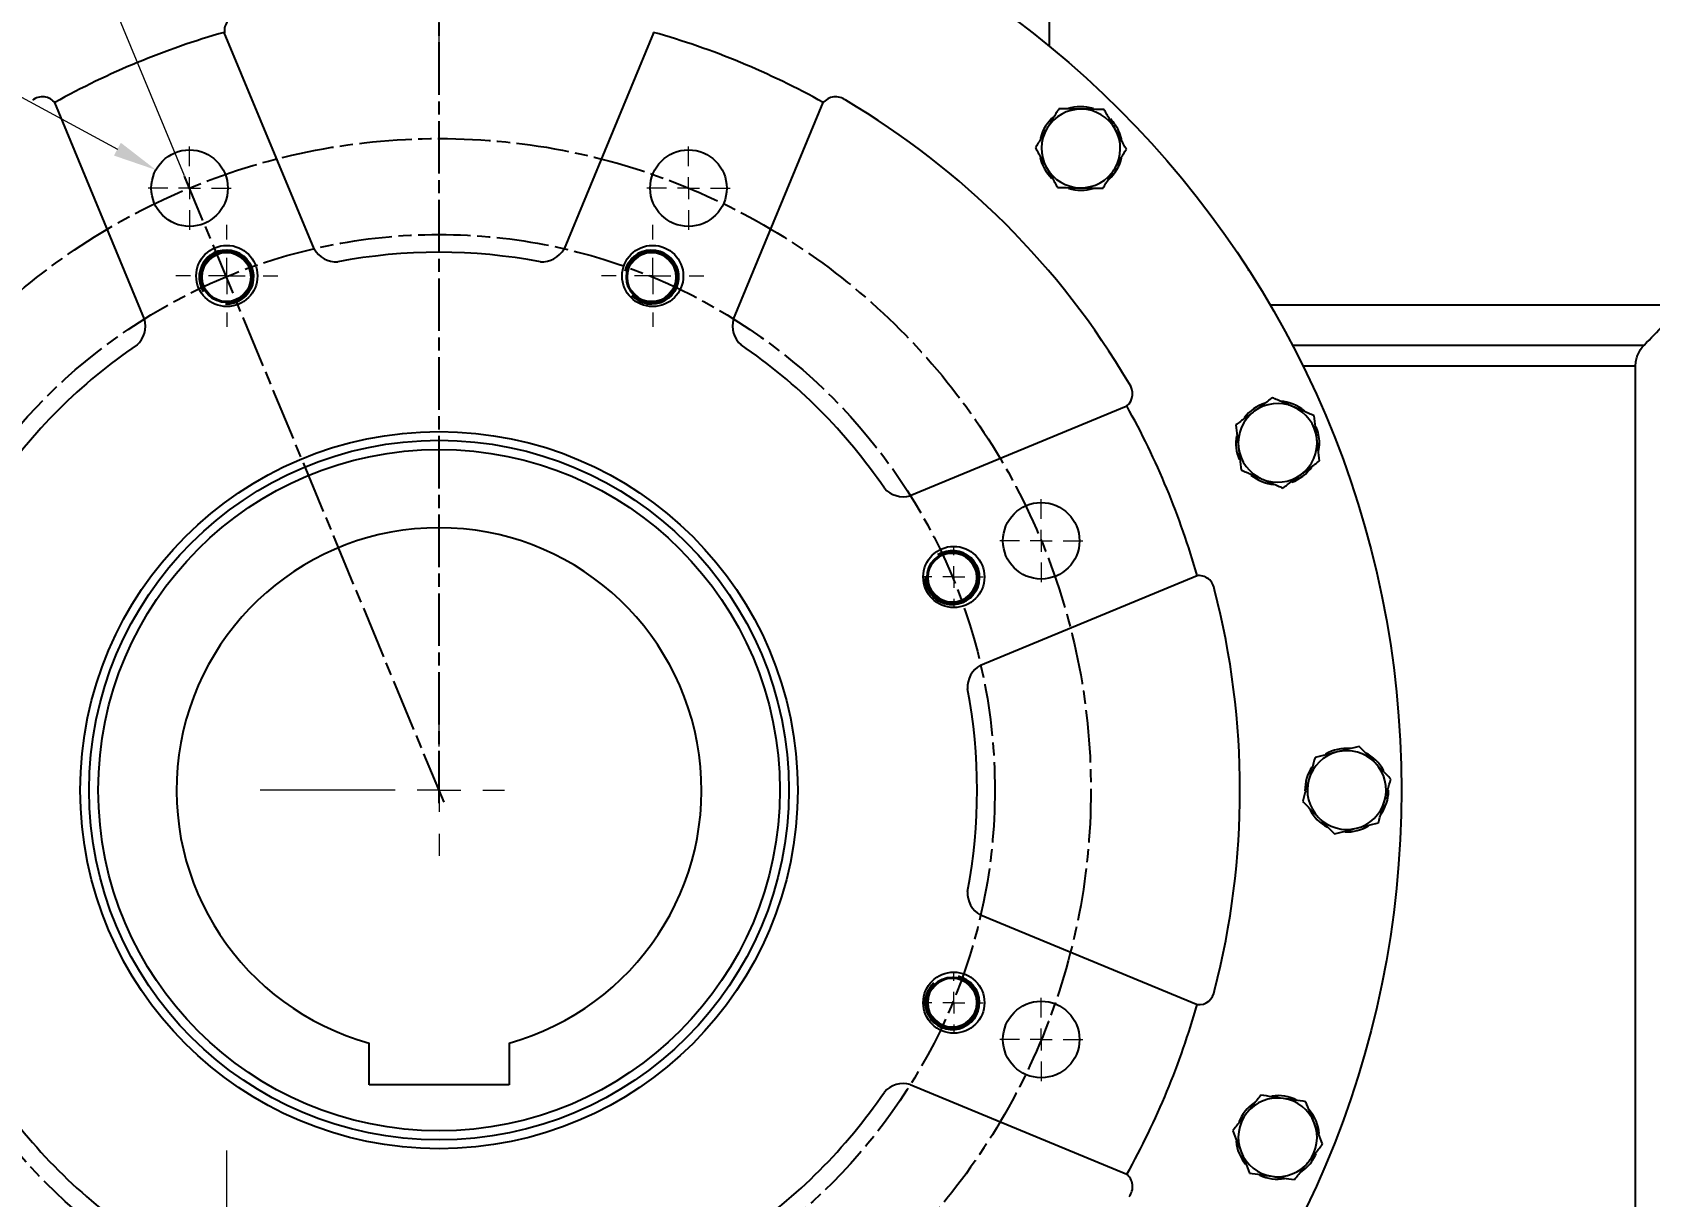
# Model space of a CAD drawing. Header units: millimetres. Extents: x 2016 to 4452, y 736 to 2459.
# Drawn here: x 3342.1 to 3711.8, y 1572 to 1838.3 of the extents above; entities that cross this region are included whole.
import ezdxf

# ---------------------------------------------------------------- set-up
doc = ezdxf.new("R2010")
doc.units = ezdxf.units.MM
doc.linetypes.add('AM_ISO08W050', pattern=[18, 12, -1.5, 3, -1.5])
for name, color, linetype, lineweight in [('10', 7, 'Continuous', 0), ('AM_5', 3, 'Continuous', 25), ('AM_7', 4, 'AM_ISO08W050', 25), ('FORMAT', 7, 'Continuous', 18), ('粗实线', 7, 'Continuous', 40)]:
    doc.layers.add(name, color=color, linetype=linetype, lineweight=lineweight)
doc.styles.add('SLDTEXTSTYLE1', font='txt.shx', dxfattribs={"width": 0.7, "bigfont": 'gbcbig.shx'})
doc.dimstyles.new('SLDDIMSTYLE12$2', dxfattribs={"dimtxt": 12, "dimasz": 10, "dimexe": 0, "dimexo": 0.0625, "dimgap": 0.875, "dimtad": 1, "dimdec": 1, "dimlfac": 1.8, "dimrnd": 1e-09, "dimzin": 12, "dimdsep": 46, "dimtxsty": 'SLDTEXTSTYLE1', "dimcen": 0.09, "dimdle": 8.16, "dimclrd": 3, "dimclre": 3, "dimadec": 0, "dimazin": 3, "dimtfac": 1, "dimtdec": 1, "dimtofl": 0, "dimtmove": 0, "dimatfit": 3, "dimfxl": 0, "dimfrac": 2, "dimtolj": 1, "dimlwd": 5, "dimlwe": 5, "dimarcsym": 0})
doc.dimstyles.new('SLDDIMSTYLE12$3', dxfattribs={"dimtxt": 12, "dimasz": 10, "dimexe": 0, "dimexo": 0.0625, "dimgap": 0.875, "dimtad": 1, "dimdec": 1, "dimlfac": 1.8, "dimrnd": 1e-09, "dimzin": 12, "dimdsep": 46, "dimtxsty": 'SLDTEXTSTYLE1', "dimcen": 0.09, "dimdle": 8.16, "dimclrd": 3, "dimclre": 3, "dimadec": 0, "dimazin": 3, "dimtfac": 1, "dimtdec": 1, "dimtofl": 0, "dimtmove": 0, "dimatfit": 3, "dimfxl": 0, "dimfrac": 2, "dimtolj": 1, "dimlwd": 5, "dimlwe": 5, "dimarcsym": 0})

# ---------------------------------------------------------------- blocks, each defined once
blk = doc.blocks.new('SW_CENTERMARKSYMBOL_1')
at = {"layer": '10', "color": 0}
for p, q in [((0, 1), (0, 1.9)), ((-1, 0), (-1.9, 0)), ((0, 0), (-0.5, 0)), ((0, 0), (0, 0.5)), ((0, 0), (0, -0.5)), ((0, 0), (0.5, 0)), ((1, 0), (1.9, 0)), ((0, -1), (0, -1.9))]:
    blk.add_line(p, q, dxfattribs=at)
blk = doc.blocks.new('SW_CENTERMARKSYMBOL_2')
at = {"layer": '10', "color": 0}
for p, q in [((0, 1), (0, 1.9)), ((-1, 0), (-1.9, 0)), ((0, 0), (-0.5, 0)), ((0, 0), (0, 0.5)), ((0, 0), (0, -0.5)), ((0, 0), (0.5, 0)), ((1, 0), (1.9, 0)), ((0, -1), (0, -1.9))]:
    blk.add_line(p, q, dxfattribs=at)
blk = doc.blocks.new('SW_CENTERMARKSYMBOL_3')
at = {"layer": '10', "color": 0}
for p, q in [((0, 1), (0, 1.9)), ((-1, 0), (-1.9, 0)), ((0, 0), (-0.5, 0)), ((0, 0), (0, 0.5)), ((0, 0), (0, -0.5)), ((0, 0), (0.5, 0)), ((1, 0), (1.9, 0)), ((0, -1), (0, -1.9))]:
    blk.add_line(p, q, dxfattribs=at)
blk = doc.blocks.new('SW_CENTERMARKSYMBOL_4')
at = {"layer": '10', "color": 0}
for p, q in [((0, 1), (0, 1.9)), ((-1, 0), (-1.9, 0)), ((0, 0), (-0.5, 0)), ((0, 0), (0, 0.5)), ((0, 0), (0, -0.5)), ((0, 0), (0.5, 0)), ((1, 0), (1.9, 0)), ((0, -1), (0, -1.9))]:
    blk.add_line(p, q, dxfattribs=at)
blk = doc.blocks.new('SW_CENTERMARKSYMBOL_9')
at = {"layer": 'FORMAT', "color": 0}
for p, q in [((0, 1.667), (0, 2.333)), ((0, 0), (0, 0.833)), ((-1.667, 0), (-2.333, 0)), ((0, 0), (-0.833, 0)), ((0, 0), (0, -0.833)), ((0, 0), (0.833, 0)), ((1.667, 0), (2.333, 0)), ((0, -1.667), (0, -2.333))]:
    blk.add_line(p, q, dxfattribs=at)
blk = doc.blocks.new('SW_CENTERMARKSYMBOL_10')
at = {"layer": 'FORMAT', "color": 0}
for p, q in [((0, 1.667), (0, 2.333)), ((0, 0), (0, 0.833)), ((-1.667, 0), (-2.333, 0)), ((0, 0), (-0.833, 0)), ((0, 0), (0, -0.833)), ((0, 0), (0.833, 0)), ((1.667, 0), (2.333, 0)), ((0, -1.667), (0, -2.333))]:
    blk.add_line(p, q, dxfattribs=at)
blk = doc.blocks.new('SW_CENTERMARKSYMBOL_11')
at = {"layer": '10', "color": 0}
for p, q in [((0, 1), (0, 1.35)), ((-1, 0), (-1.35, 0)), ((0, 0), (-0.5, 0)), ((0, 0), (0, 0.5)), ((0, 0), (0, -0.5)), ((0, 0), (0.5, 0)), ((1, 0), (1.35, 0)), ((0, -1), (0, -1.35))]:
    blk.add_line(p, q, dxfattribs=at)
blk = doc.blocks.new('SW_CENTERMARKSYMBOL_12')
at = {"layer": '10', "color": 0}
for p, q in [((0, 1), (0, 1.35)), ((-1, 0), (-1.35, 0)), ((0, 0), (-0.5, 0)), ((0, 0), (0, 0.5)), ((0, 0), (0, -0.5)), ((0, 0), (0.5, 0)), ((1, 0), (1.35, 0)), ((0, -1), (0, -1.35))]:
    blk.add_line(p, q, dxfattribs=at)
blk = doc.blocks.new('SW_CENTERMARKSYMBOL_14')
at = {"layer": 'FORMAT', "color": 0}
for p, q in [((0, 2), (0, 7)), ((0, 0), (0, 1)), ((-2, 0), (-7, 0)), ((0, 0), (-1, 0)), ((0, 0), (0, -1)), ((0, 0), (1, 0)), ((2, 0), (7, 0)), ((0, -2), (0, -7))]:
    blk.add_line(p, q, dxfattribs=at)
blk = doc.blocks.new('SW_CENTERMARKSYMBOL_16')
at = {"layer": 'FORMAT', "color": 0}
for p, q in [((0, 2), (0, 3)), ((0, 0), (0, 1)), ((-2, 0), (-8.181, 0)), ((0, 0), (-1, 0)), ((0, 0), (0, -1)), ((0, 0), (1, 0)), ((2, 0), (3, 0)), ((0, -2), (0, -3))]:
    blk.add_line(p, q, dxfattribs=at)
blk = doc.blocks.new('*D64')
at = {"layer": 'AM_5', "color": 3, "linetype": 'Continuous', "lineweight": 5, "transparency": 16777216}
blk.add_line((3281.62, 1918.21), (3315.87, 1861.69), dxfattribs=at)
at = {"layer": 'AM_5', "color": 3, "lineweight": 5, "transparency": 16777216}
for p, q in [((3434.98, 1664.99), (3435.16, 1664.99)), ((3435.07, 1664.9), (3435.07, 1665.08))]:
    blk.add_line(p, q, dxfattribs=at)
at = {"layer": 'AM_5', "color": 3, "transparency": 16777216}
blk.add_solid([(3317.29, 1862.56), (3314.44, 1860.83), (3321.05, 1853.14)], dxfattribs=at)
at = {"layer": 'Defpoints', "color": 0, "transparency": 16777216}
for p in [(3321.05, 1853.14), (3549.08, 1476.84)]:
    blk.add_point(p, dxfattribs=at)
at = {"layer": 'AM_5', "color": 0, "transparency": 16777216, "insert": (3295.57, 1908.45), "char_height": 12, "attachment_point": 5, "rotation": 301.215, "style": 'SLDTEXTSTYLE1'}
blk.add_mtext('\\A1;∅440', dxfattribs=at)
blk = doc.blocks.new('*D65')
at = {"layer": 'AM_5', "color": 3, "linetype": 'Continuous', "lineweight": 5, "transparency": 16777216}
blk.add_line((3192.74, 1836.18), (3305.2, 1756.73), dxfattribs=at)
at = {"layer": 'AM_5', "color": 3, "lineweight": 5, "transparency": 16777216}
for p, q in [((3434.98, 1664.99), (3435.16, 1664.99)), ((3435.07, 1664.9), (3435.07, 1665.08))]:
    blk.add_line(p, q, dxfattribs=at)
at = {"layer": 'AM_5', "color": 3, "transparency": 16777216}
blk.add_solid([(3306.16, 1758.09), (3304.24, 1755.37), (3313.37, 1750.96)], dxfattribs=at)
at = {"layer": 'Defpoints', "color": 0, "transparency": 16777216}
for p in [(3313.37, 1750.96), (3556.76, 1579.02)]:
    blk.add_point(p, dxfattribs=at)
at = {"layer": 'AM_5', "color": 0, "transparency": 16777216, "insert": (3210, 1832.41), "char_height": 12, "attachment_point": 5, "rotation": 324.761, "style": 'SLDTEXTSTYLE1'}
blk.add_mtext('\\A1;∅298', dxfattribs=at)
blk = doc.blocks.new('*D66')
at = {"layer": 'AM_5', "color": 3, "linetype": 'Continuous', "lineweight": 5, "transparency": 16777216}
blk.add_line((3233.86, 1880.52), (3361.55, 1811.56), dxfattribs=at)
at = {"layer": 'AM_5', "color": 3, "lineweight": 5, "transparency": 16777216}
for p, q in [((3377.96, 1802.65), (3378.14, 1802.65)), ((3378.05, 1802.56), (3378.05, 1802.74))]:
    blk.add_line(p, q, dxfattribs=at)
at = {"layer": 'AM_5', "color": 3, "transparency": 16777216}
blk.add_solid([(3362.34, 1813.02), (3360.76, 1810.09), (3370.35, 1806.81)], dxfattribs=at)
at = {"layer": 'Defpoints', "color": 0, "transparency": 16777216}
for p in [(3370.35, 1806.81), (3385.75, 1798.49)]:
    blk.add_point(p, dxfattribs=at)
at = {"layer": 'AM_5', "color": 0, "transparency": 16777216, "insert": (3254.53, 1877.17), "char_height": 12, "attachment_point": 5, "rotation": 331.6261, "style": 'SLDTEXTSTYLE1'}
blk.add_mtext('\\A1;8-M20', dxfattribs=at)
blk = doc.blocks.new('*D83')
at = {"layer": 'AM_5', "color": 3, "linetype": 'Continuous', "lineweight": 5, "transparency": 16777216}
blk.add_line((3435.07, 1828.54), (3435.07, 1917.51), dxfattribs=at)
at = {"layer": 'AM_5', "color": 3, "lineweight": 5, "transparency": 16777216}
blk.add_line((3376.87, 1805.48), (3338.43, 1898.29), dxfattribs=at)
at = {"layer": 'AM_5', "color": 3, "linetype": 'Continuous', "lineweight": 5, "transparency": 16777216}
blk.add_arc((3435.07, 1664.99), 252.52, 92.2691, 110.2309, dxfattribs=at)
at = {"layer": 'AM_5', "color": 3, "transparency": 16777216}
for points in [[(3425.04, 1918.98), (3425.1, 1915.65), (3435.07, 1917.51)], [(3348.35, 1900.38), (3347.14, 1903.49), (3338.43, 1898.29)]]:
    blk.add_solid(points, dxfattribs=at)
at = {"layer": 'Defpoints', "color": 0, "transparency": 16777216}
for p in [(3402.11, 1915.35), (3435.07, 1828.48), (3376.9, 1805.42), (3435.07, 1661.99), (3436.21, 1662.22)]:
    blk.add_point(p, dxfattribs=at)
at = {"layer": 'AM_5', "color": 0, "transparency": 16777216, "insert": (3384.46, 1919.4), "char_height": 12, "attachment_point": 5, "rotation": 11.25, "style": 'SLDTEXTSTYLE1'}
blk.add_mtext('\\A1;22.5%%D', dxfattribs=at)
blk = doc.blocks.new('*D67')
at = {"layer": 'AM_5', "color": 3, "linetype": 'Continuous', "lineweight": 5, "transparency": 16777216}
blk.add_line((3172.34, 1802.43), (3313.63, 1728.52), dxfattribs=at)
at = {"layer": 'AM_5', "color": 3, "lineweight": 5, "transparency": 16777216}
for p, q in [((3434.98, 1664.99), (3435.16, 1664.99)), ((3435.07, 1664.9), (3435.07, 1665.08))]:
    blk.add_line(p, q, dxfattribs=at)
at = {"layer": 'AM_5', "color": 3, "transparency": 16777216}
blk.add_solid([(3314.4, 1729.99), (3312.85, 1727.04), (3322.49, 1723.88)], dxfattribs=at)
at = {"layer": 'Defpoints', "color": 0, "transparency": 16777216}
for p in [(3322.49, 1723.88), (3547.65, 1606.1)]:
    blk.add_point(p, dxfattribs=at)
at = {"layer": 'AM_5', "color": 0, "transparency": 16777216, "insert": (3189.95, 1800.97), "char_height": 12, "attachment_point": 5, "rotation": 332.3852, "style": 'SLDTEXTSTYLE1'}
blk.add_mtext('\\A1;%%C254', dxfattribs=at)
blk = doc.blocks.new('*U58')
at = {"layer": '粗实线', "linetype": 'ByBlock'}
blk.add_circle((-0.07, 0), 5.7, dxfattribs=at)
at = {"layer": '粗实线', "color": 3, "linetype": 'ByBlock'}
blk.add_arc((-0.07, 0), 6.09, 222.8944, 167.5618, dxfattribs=at)
blk = doc.blocks.new('*U60')
at = {"layer": '粗实线', "color": 0, "linetype": 'ByBlock', "lineweight": -2, "transparency": 16777216}
for p, rotation in [((18900.81, 8919.97), 45), ((19066.74, 8851.14), 315), ((18832.03, 8851.26), 90.00000000000001), ((18831.98, 8754.04), 135), ((19066.69, 8753.92), 270), ((18997.91, 8685.21), 225), ((18900.69, 8685.26), 180)]:
    blk.add_blockref('*U58', p, dxfattribs=dict(at, rotation=rotation))
blk.add_blockref('*U58', (18998.03, 8919.92), dxfattribs=at)

msp = doc.modelspace()

# ---------------------------------------------------------------- linework, layer by layer
at = {"color": 7, "linetype": 'Continuous', "lineweight": 25}
for p, q in [((3574.567, 1849.989), (3574.567, 1835.106)), ((3406.49, 1788.732), (3385.973, 1838.263)), ((3484.102, 1838.123), (3463.644, 1788.732)), ((3367.774, 1772.696), (3347.258, 1822.226)), ((3502.359, 1772.696), (3522.875, 1822.226)), ((3589.311, 1816.708), (3589.688, 1817.085)), ((3620.076, 1783.989), (3619.897, 1783.989)), ((3625.011, 1775.989), (3719.453, 1775.989)), ((3630.119, 1766.746), (3710.542, 1766.746)), ((3708.587, 1761.972), (3632.536, 1761.972)), ((3708.587, 1568.006), (3708.587, 1761.972)), ((3592.164, 1752.74), (3542.773, 1732.282)), ((3635.63, 1746.132), (3636.122, 1746.336)), ((3558.81, 1693.566), (3608.34, 1714.082)), ((3651.415, 1663.203), (3651.948, 1663.203)), ((3608.2, 1615.954), (3558.81, 1636.412)), ((3419.067, 1597.589), (3419.067, 1607.162)), ((3451.067, 1607.162), (3451.067, 1597.589)), ((3451.067, 1597.589), (3419.067, 1597.589)), ((3542.773, 1597.697), (3592.304, 1577.18)), ((3634.263, 1580.546), (3634.755, 1580.342))]:
    msp.add_line(p, q, dxfattribs=at)
for centre, radius in [((3435.067, 1664.989), 220), ((3378.047, 1802.647), 8.75), ((3492.086, 1802.647), 8.75), ((3386.565, 1782.562), 7), ((3483.908, 1782.562), 7), ((3435.067, 1664.989), 82), ((3435.067, 1664.989), 80), ((3435.067, 1664.989), 77.899), ((3572.725, 1722.009), 8.75), ((3552.74, 1713.731), 7), ((3552.74, 1616.388), 7), ((3572.725, 1607.969), 8.75)]:
    msp.add_circle(centre, radius, dxfattribs=at)
for centre, radius, start, end in [((3389.657, 1838.623), 3.66, 96.16978, 187.85311), ((3435.067, 1664.989), 180.094, 105.8189, 119.1811), ((3480.476, 1838.623), 3.66, 352.1469, 354.5302), ((3435.067, 1664.989), 180.094, 60.8189, 74.1944), ((3344.398, 1819.877), 3.66, 37.1469, 128.83022), ((3525.735, 1819.877), 3.66, 51.16978, 142.85309), ((3435.067, 1664.989), 183.094, 30.51289, 59.48711), ((3581.791, 1811.714), 9.55, 129.93683, 165.51721), ((3581.791, 1811.714), 9, 89.15979, 149.15979), ((3581.791, 1811.714), 9.55, 72.66492, 108.66529), ((3581.791, 1811.714), 9, 29.15979, 89.15979), ((3581.791, 1811.714), 9, 149.15979, 209.15979), ((3581.791, 1811.714), 9.55, 34.22088, 45.02267), ((3581.791, 1811.714), 9, 329.15979, 29.15979), ((3581.791, 1811.714), 9.55, 10.4811, 34.22088), ((3581.791, 1811.714), 9.55, 192.62483, 225.8491), ((3581.791, 1811.714), 9.55, 312.15425, 347.14171), ((3581.791, 1811.714), 9, 209.15979, 269.15979), ((3581.791, 1811.714), 9, 269.15979, 329.15979), ((3581.791, 1811.714), 9.55, 252.8213, 287.31506), ((3411.658, 1791.78), 6, 210.52981, 272.334), ((3435.067, 1664.989), 122.997, 79.14444, 100.85556), ((3458.475, 1791.78), 6, 267.66602, 329.47019), ((3361.964, 1771.197), 6, 312.66602, 14.47019), ((3508.169, 1771.197), 6, 165.52979, 227.334), ((3435.067, 1664.989), 122.997, 124.14444, 145.85556), ((3435.067, 1664.989), 122.997, 34.14444, 55.85556), ((3589.954, 1755.657), 3.66, 309.5302, 38.83022), ((3589.954, 1755.657), 3.66, 307.1469, 309.5302), ((3435.067, 1664.989), 180.094, 15.8189, 29.1944), ((3626.772, 1744.396), 9.55, 107.43683, 143.01721), ((3626.772, 1744.396), 9, 66.65979, 126.65979), ((3626.772, 1744.396), 9.55, 50.16492, 86.16529), ((3626.772, 1744.396), 9, 6.65979, 66.65979), ((3626.772, 1744.396), 9, 126.65979, 186.65979), ((3626.772, 1744.396), 9.55, 170.12483, 203.3491), ((3626.772, 1744.396), 9, 306.65979, 6.65979), ((3626.772, 1744.396), 9.55, 11.72088, 22.52267), ((3626.772, 1744.396), 9.55, 347.9811, 11.72088), ((3626.772, 1744.396), 9, 186.65979, 246.65979), ((3626.772, 1744.396), 9.55, 289.65425, 324.64171), ((3541.274, 1738.091), 6, 222.66602, 284.47019), ((3626.772, 1744.396), 9.55, 230.3213, 264.81506), ((3626.772, 1744.396), 9, 246.65979, 306.65979), ((3435.067, 1664.989), 60, 285.46601, 254.53399), ((3608.701, 1710.399), 3.66, 6.16978, 97.85307), ((3435.067, 1664.989), 183.094, 345.51289, 14.48711), ((3561.858, 1688.398), 6, 120.52978, 182.334), ((3435.067, 1664.989), 122.997, 349.14444, 10.85556), ((3642.567, 1664.989), 9, 104.15979, 164.15979), ((3642.567, 1664.989), 9.55, 84.93683, 120.51721), ((3642.567, 1664.989), 9, 44.15979, 104.15979), ((3642.567, 1664.989), 9.55, 27.66492, 63.66529), ((3642.567, 1664.989), 9, 344.15979, 44.15979), ((3642.567, 1664.989), 9.55, 146.71169, 180.8491), ((3642.567, 1664.989), 9, 164.15979, 224.15979), ((3642.567, 1664.989), 9.55, 349.22088, 0.02267), ((3642.567, 1664.989), 9.55, 207.8213, 242.31506), ((3642.567, 1664.989), 9, 284.15979, 344.15979), ((3642.567, 1664.989), 9.55, 325.4811, 349.22088), ((3642.567, 1664.989), 9, 224.15979, 284.15979), ((3642.567, 1664.989), 9.55, 267.15425, 302.14171), ((3561.858, 1641.58), 6, 177.66602, 239.47019), ((3435.067, 1664.989), 180.094, 330.8189, 344.1944), ((3608.701, 1619.579), 3.66, 262.1469, 264.5302), ((3608.701, 1619.579), 3.66, 264.5302, 353.83022), ((3541.274, 1591.887), 6, 75.52977, 137.334), ((3435.067, 1664.989), 122.997, 214.14444, 235.85556), ((3435.067, 1664.989), 122.997, 304.14444, 325.85556), ((3626.772, 1585.582), 9.55, 124.21169, 158.3491), ((3626.772, 1585.582), 9, 81.65979, 141.65979), ((3626.772, 1585.582), 9.55, 62.43683, 98.01721), ((3626.772, 1585.582), 9, 21.65979, 81.65979), ((3626.772, 1585.582), 9, 141.65979, 201.65979), ((3626.772, 1585.582), 9.55, 5.16492, 41.16529), ((3626.772, 1585.582), 9, 321.65979, 21.65979), ((3626.772, 1585.582), 9.55, 185.3213, 219.81506), ((3626.772, 1585.582), 9, 201.65979, 261.65979), ((3626.772, 1585.582), 9, 261.65979, 321.65979), ((3626.772, 1585.582), 9.55, 302.9811, 326.72088), ((3626.772, 1585.582), 9.55, 326.72088, 337.52267), ((3589.954, 1574.321), 3.66, 321.16978, 52.85307), ((3626.772, 1585.582), 9.55, 244.65425, 279.64171)]:
    msp.add_arc(centre, radius, start, end, dxfattribs=at)
for points, knots in [([(3576.728, 1820.789), (3576.287, 1820.052), (3575.845, 1819.312), (3574.958, 1817.825), (3574.512, 1817.078), (3574.064, 1816.328)], [0, 0, 0, 0, 0.5, 0.5, 1, 1, 1, 1]), ([(3581.923, 1820.713), (3581.049, 1820.726), (3580.179, 1820.738), (3578.448, 1820.764), (3577.587, 1820.776), (3576.728, 1820.789)], [0, 0, 0, 0, 0.5, 0.5, 1, 1, 1, 1]), ([(3587.119, 1820.637), (3586.26, 1820.649), (3585.398, 1820.662), (3583.667, 1820.687), (3582.797, 1820.7), (3581.923, 1820.713)], [0, 0, 0, 0, 0.5, 0.5, 1, 1, 1, 1]), ([(3589.651, 1816.099), (3589.225, 1816.863), (3588.801, 1817.622), (3587.957, 1819.134), (3587.537, 1819.887), (3587.119, 1820.637)], [0, 0, 0, 0, 0.5, 0.5, 1, 1, 1, 1]), ([(3574.064, 1816.328), (3573.616, 1815.577), (3573.17, 1814.83), (3572.282, 1813.344), (3571.84, 1812.604), (3571.4, 1811.866)], [0, 0, 0, 0, 0.5, 0.5, 1, 1, 1, 1]), ([(3592.182, 1811.561), (3591.764, 1812.312), (3591.344, 1813.064), (3590.5, 1814.576), (3590.077, 1815.336), (3589.651, 1816.099)], [0, 0, 0, 0, 0.5, 0.5, 1, 1, 1, 1]), ([(3571.4, 1811.866), (3571.819, 1811.116), (3572.238, 1810.364), (3573.082, 1808.852), (3573.506, 1808.092), (3573.932, 1807.329)], [0, 0, 0, 0, 0.5, 0.5, 1, 1, 1, 1]), ([(3589.519, 1807.1), (3589.967, 1807.851), (3590.413, 1808.597), (3591.3, 1810.084), (3591.742, 1810.824), (3592.182, 1811.561)], [0, 0, 0, 0, 0.5, 0.5, 1, 1, 1, 1]), ([(3573.932, 1807.329), (3574.358, 1806.565), (3574.782, 1805.806), (3575.625, 1804.294), (3576.045, 1803.541), (3576.464, 1802.791)], [0, 0, 0, 0, 0.5, 0.5, 1, 1, 1, 1]), ([(3586.855, 1802.639), (3587.295, 1803.376), (3587.737, 1804.116), (3588.625, 1805.603), (3589.07, 1806.349), (3589.519, 1807.1)], [0, 0, 0, 0, 0.5, 0.5, 1, 1, 1, 1]), ([(3576.464, 1802.791), (3577.323, 1802.778), (3578.184, 1802.766), (3579.916, 1802.74), (3580.785, 1802.728), (3581.659, 1802.715)], [0, 0, 0, 0, 0.5, 0.5, 1, 1, 1, 1]), ([(3581.659, 1802.715), (3582.533, 1802.702), (3583.403, 1802.689), (3585.134, 1802.664), (3585.996, 1802.651), (3586.855, 1802.639)], [0, 0, 0, 0, 0.5, 0.5, 1, 1, 1, 1]), ([(3708.587, 1761.972), (3708.587, 1762.416), (3708.631, 1762.853), (3708.759, 1763.498), (3708.812, 1763.711), (3708.94, 1764.134), (3709.014, 1764.344), (3709.266, 1764.956), (3709.472, 1765.343), (3709.954, 1766.078), (3710.233, 1766.427), (3710.542, 1766.746)], [0, 0, 0, 0, 0.25, 0.25, 0.375, 0.375, 0.5, 0.5, 0.75, 0.75, 1, 1, 1, 1]), ([(3625.566, 1754.718), (3624.877, 1754.205), (3624.186, 1753.691), (3622.797, 1752.657), (3622.099, 1752.138), (3621.398, 1751.616)], [0, 0, 0, 0, 0.5, 0.5, 1, 1, 1, 1]), ([(3630.337, 1752.66), (3629.535, 1753.006), (3628.736, 1753.35), (3627.146, 1754.036), (3626.355, 1754.378), (3625.566, 1754.718)], [0, 0, 0, 0, 0.5, 0.5, 1, 1, 1, 1]), ([(3635.108, 1750.601), (3634.319, 1750.941), (3633.528, 1751.283), (3631.938, 1751.969), (3631.14, 1752.313), (3630.337, 1752.66)], [0, 0, 0, 0, 0.5, 0.5, 1, 1, 1, 1]), ([(3621.398, 1751.616), (3620.697, 1751.094), (3619.999, 1750.575), (3618.61, 1749.541), (3617.919, 1749.026), (3617.23, 1748.513)], [0, 0, 0, 0, 0.5, 0.5, 1, 1, 1, 1]), ([(3635.711, 1745.44), (3635.609, 1746.308), (3635.509, 1747.172), (3635.308, 1748.892), (3635.208, 1749.748), (3635.108, 1750.601)], [0, 0, 0, 0, 0.5, 0.5, 1, 1, 1, 1]), ([(3617.23, 1748.513), (3617.329, 1747.66), (3617.429, 1746.804), (3617.63, 1745.084), (3617.731, 1744.221), (3617.832, 1743.352)], [0, 0, 0, 0, 0.5, 0.5, 1, 1, 1, 1]), ([(3636.313, 1740.279), (3636.214, 1741.132), (3636.114, 1741.988), (3635.913, 1743.708), (3635.812, 1744.571), (3635.711, 1745.44)], [0, 0, 0, 0, 0.5, 0.5, 1, 1, 1, 1]), ([(3617.832, 1743.352), (3617.934, 1742.484), (3618.035, 1741.62), (3618.235, 1739.9), (3618.335, 1739.044), (3618.435, 1738.191)], [0, 0, 0, 0, 0.5, 0.5, 1, 1, 1, 1]), ([(3618.435, 1738.191), (3619.224, 1737.851), (3620.015, 1737.509), (3621.605, 1736.823), (3622.403, 1736.479), (3623.206, 1736.132)], [0, 0, 0, 0, 0.5, 0.5, 1, 1, 1, 1]), ([(3632.145, 1737.176), (3632.846, 1737.698), (3633.544, 1738.217), (3634.933, 1739.251), (3635.624, 1739.766), (3636.313, 1740.279)], [0, 0, 0, 0, 0.5, 0.5, 1, 1, 1, 1]), ([(3623.206, 1736.132), (3624.009, 1735.786), (3624.807, 1735.442), (3626.397, 1734.756), (3627.188, 1734.414), (3627.977, 1734.074)], [0, 0, 0, 0, 0.5, 0.5, 1, 1, 1, 1]), ([(3627.977, 1734.074), (3628.666, 1734.587), (3629.357, 1735.101), (3630.746, 1736.135), (3631.444, 1736.654), (3632.145, 1737.176)], [0, 0, 0, 0, 0.5, 0.5, 1, 1, 1, 1]), ([(3645.403, 1674.987), (3644.57, 1674.777), (3643.735, 1674.566), (3642.056, 1674.142), (3641.213, 1673.93), (3640.365, 1673.716)], [0, 0, 0, 0, 0.5, 0.5, 1, 1, 1, 1]), ([(3649.023, 1671.259), (3648.414, 1671.886), (3647.808, 1672.51), (3646.602, 1673.752), (3646.002, 1674.371), (3645.403, 1674.987)], [0, 0, 0, 0, 0.5, 0.5, 1, 1, 1, 1]), ([(3635.327, 1672.445), (3635.092, 1671.618), (3634.857, 1670.789), (3634.384, 1669.123), (3634.147, 1668.287), (3633.908, 1667.446)], [0, 0, 0, 0, 0.5, 0.5, 1, 1, 1, 1]), ([(3640.365, 1673.716), (3639.517, 1673.502), (3638.674, 1673.289), (3636.995, 1672.866), (3636.16, 1672.655), (3635.327, 1672.445)], [0, 0, 0, 0, 0.5, 0.5, 1, 1, 1, 1]), ([(3652.643, 1667.531), (3652.045, 1668.148), (3651.444, 1668.766), (3650.238, 1670.008), (3649.632, 1670.632), (3649.023, 1671.259)], [0, 0, 0, 0, 0.5, 0.5, 1, 1, 1, 1]), ([(3633.908, 1667.446), (3633.67, 1666.605), (3633.432, 1665.768), (3632.96, 1664.102), (3632.724, 1663.273), (3632.49, 1662.447)], [0, 0, 0, 0, 0.5, 0.5, 1, 1, 1, 1]), ([(3651.225, 1662.533), (3651.463, 1663.374), (3651.701, 1664.21), (3652.173, 1665.876), (3652.409, 1666.705), (3652.643, 1667.531)], [0, 0, 0, 0, 0.5, 0.5, 1, 1, 1, 1]), ([(3632.49, 1662.447), (3633.088, 1661.831), (3633.689, 1661.212), (3634.895, 1659.97), (3635.501, 1659.346), (3636.11, 1658.719)], [0, 0, 0, 0, 0.5, 0.5, 1, 1, 1, 1]), ([(3649.806, 1657.534), (3650.041, 1658.36), (3650.276, 1659.189), (3650.749, 1660.855), (3650.986, 1661.692), (3651.225, 1662.533)], [0, 0, 0, 0, 0.5, 0.5, 1, 1, 1, 1]), ([(3636.11, 1658.719), (3636.719, 1658.092), (3637.325, 1657.468), (3638.531, 1656.226), (3639.131, 1655.608), (3639.73, 1654.992)], [0, 0, 0, 0, 0.5, 0.5, 1, 1, 1, 1]), ([(3639.73, 1654.992), (3640.563, 1655.202), (3641.398, 1655.412), (3643.077, 1655.836), (3643.92, 1656.049), (3644.768, 1656.263)], [0, 0, 0, 0, 0.5, 0.5, 1, 1, 1, 1]), ([(3644.768, 1656.263), (3645.616, 1656.476), (3646.459, 1656.689), (3648.138, 1657.113), (3648.974, 1657.324), (3649.806, 1657.534)], [0, 0, 0, 0, 0.5, 0.5, 1, 1, 1, 1]), ([(3622.936, 1595.241), (3622.403, 1594.567), (3621.868, 1593.891), (3620.794, 1592.533), (3620.255, 1591.851), (3619.712, 1591.165)], [0, 0, 0, 0, 0.5, 0.5, 1, 1, 1, 1]), ([(3628.077, 1594.487), (3627.212, 1594.614), (3626.352, 1594.74), (3624.638, 1594.991), (3623.786, 1595.116), (3622.936, 1595.241)], [0, 0, 0, 0, 0.5, 0.5, 1, 1, 1, 1]), ([(3633.218, 1593.733), (3632.368, 1593.858), (3631.516, 1593.983), (3629.802, 1594.234), (3628.942, 1594.36), (3628.077, 1594.487)], [0, 0, 0, 0, 0.5, 0.5, 1, 1, 1, 1]), ([(3635.136, 1588.904), (3634.813, 1589.717), (3634.492, 1590.525), (3633.853, 1592.134), (3633.535, 1592.935), (3633.218, 1593.733)], [0, 0, 0, 0, 0.5, 0.5, 1, 1, 1, 1]), ([(3619.712, 1591.165), (3619.17, 1590.48), (3618.631, 1589.798), (3617.557, 1588.439), (3617.022, 1587.764), (3616.489, 1587.09)], [0, 0, 0, 0, 0.5, 0.5, 1, 1, 1, 1]), ([(3616.489, 1587.09), (3616.806, 1586.291), (3617.124, 1585.49), (3617.763, 1583.881), (3618.084, 1583.073), (3618.407, 1582.261)], [0, 0, 0, 0, 0.5, 0.5, 1, 1, 1, 1]), ([(3637.054, 1584.075), (3636.737, 1584.873), (3636.419, 1585.674), (3635.78, 1587.283), (3635.459, 1588.092), (3635.136, 1588.904)], [0, 0, 0, 0, 0.5, 0.5, 1, 1, 1, 1]), ([(3633.831, 1579.999), (3634.373, 1580.685), (3634.912, 1581.367), (3635.986, 1582.725), (3636.521, 1583.401), (3637.054, 1584.075)], [0, 0, 0, 0, 0.5, 0.5, 1, 1, 1, 1]), ([(3618.407, 1582.261), (3618.73, 1581.448), (3619.051, 1580.64), (3619.69, 1579.031), (3620.008, 1578.23), (3620.325, 1577.431)], [0, 0, 0, 0, 0.5, 0.5, 1, 1, 1, 1]), ([(3630.607, 1575.924), (3631.14, 1576.598), (3631.675, 1577.274), (3632.749, 1578.632), (3633.288, 1579.314), (3633.831, 1579.999)], [0, 0, 0, 0, 0.5, 0.5, 1, 1, 1, 1]), ([(3620.325, 1577.431), (3621.175, 1577.307), (3622.028, 1577.182), (3623.741, 1576.931), (3624.601, 1576.804), (3625.466, 1576.678)], [0, 0, 0, 0, 0.5, 0.5, 1, 1, 1, 1]), ([(3625.466, 1576.678), (3626.331, 1576.551), (3627.192, 1576.425), (3628.905, 1576.173), (3629.757, 1576.048), (3630.607, 1575.924)], [0, 0, 0, 0, 0.5, 0.5, 1, 1, 1, 1])]:
    msp.add_open_spline(points, degree=3, knots=knots, dxfattribs=at)
msp.add_open_spline([(3710.542, 1766.746), (3713.52, 1769.82), (3716.489, 1772.902), (3719.453, 1775.989)], degree=3, dxfattribs=at)
at = {"layer": 'AM_7'}
for p, q in [((3435.067, 1661.989), (3435.067, 1875.489)), ((3436.215, 1662.218), (3376.899, 1805.419))]:
    msp.add_line(p, q, dxfattribs=at)
for radius in [149, 127.054]:
    msp.add_circle((3435.067, 1664.989), radius, dxfattribs=at)

# ---------------------------------------------------------------- block references
at = {"layer": '10', "xscale": 5, "yscale": 5, "zscale": 5}
for name, p in [('SW_CENTERMARKSYMBOL_1', (3378.047, 1802.647)), ('SW_CENTERMARKSYMBOL_2', (3492.086, 1802.647)), ('SW_CENTERMARKSYMBOL_9', (3386.565, 1782.562)), ('SW_CENTERMARKSYMBOL_10', (3483.908, 1782.562)), ('SW_CENTERMARKSYMBOL_3', (3572.725, 1722.009)), ('SW_CENTERMARKSYMBOL_11', (3552.74, 1713.731)), ('SW_CENTERMARKSYMBOL_16', (3435.067, 1664.989)), ('SW_CENTERMARKSYMBOL_12', (3552.74, 1616.388)), ('SW_CENTERMARKSYMBOL_4', (3572.725, 1607.969)), ('SW_CENTERMARKSYMBOL_14', (3386.565, 1547.557))]:
    msp.add_blockref(name, p, dxfattribs=at)
at = {"layer": '粗实线', "linetype": 'ByBlock'}
msp.add_blockref('*U60', (-15514.293, -7137.601), dxfattribs=at)

# ---------------------------------------------------------------- dimensions: what is measured, and where the dimension line sits
at = {"layer": 'AM_5'}
for p1, p2, picture, middle in [((3549.082, 1476.839), (3321.051, 1853.139), '*D64', (3289.693, 1904.887)), ((3556.763, 1579.018), (3313.37, 1750.96), '*D65', (3206.029, 1826.791))]:
    dim = msp.add_diameter_dim_2p(p1=p1, p2=p2, dimstyle='SLDDIMSTYLE12$3', override={"dimlfac": 1}, dxfattribs=at)
    dim.commit()
    dim.dimension.update_dxf_attribs({"geometry": picture, "text_midpoint": middle, "dimtype": 163})
dim = msp.add_angular_dim_2l(base=(3402.106, 1915.352), line1=((3435.067, 1661.989), (3435.067, 1828.482)), line2=((3436.215, 1662.218), (3376.899, 1805.419)), text='22.5%%D', dimstyle='SLDDIMSTYLE12$2', override={"dimlfac": 1, "dimpost": ''}, dxfattribs=at)
dim.commit()
dim.dimension.update_dxf_attribs({"geometry": '*D83', "text_midpoint": (3384.46, 1919.403)})
for p1, p2, text, picture, middle in [((3385.746, 1798.489), (3370.348, 1806.805), '8-M20', '*D66', (3251.263, 1871.124)), ((3547.647, 1606.096), (3322.486, 1723.882), '%%C254', '*D67', (3186.76, 1794.883))]:
    dim = msp.add_diameter_dim_2p(p1=p1, p2=p2, text=text, dimstyle='SLDDIMSTYLE12$3', override={"dimlfac": 1}, dxfattribs=at)
    dim.commit()
    dim.dimension.update_dxf_attribs({"geometry": picture, "text_midpoint": middle, "dimtype": 163})

doc.saveas('drawing.dxf')
